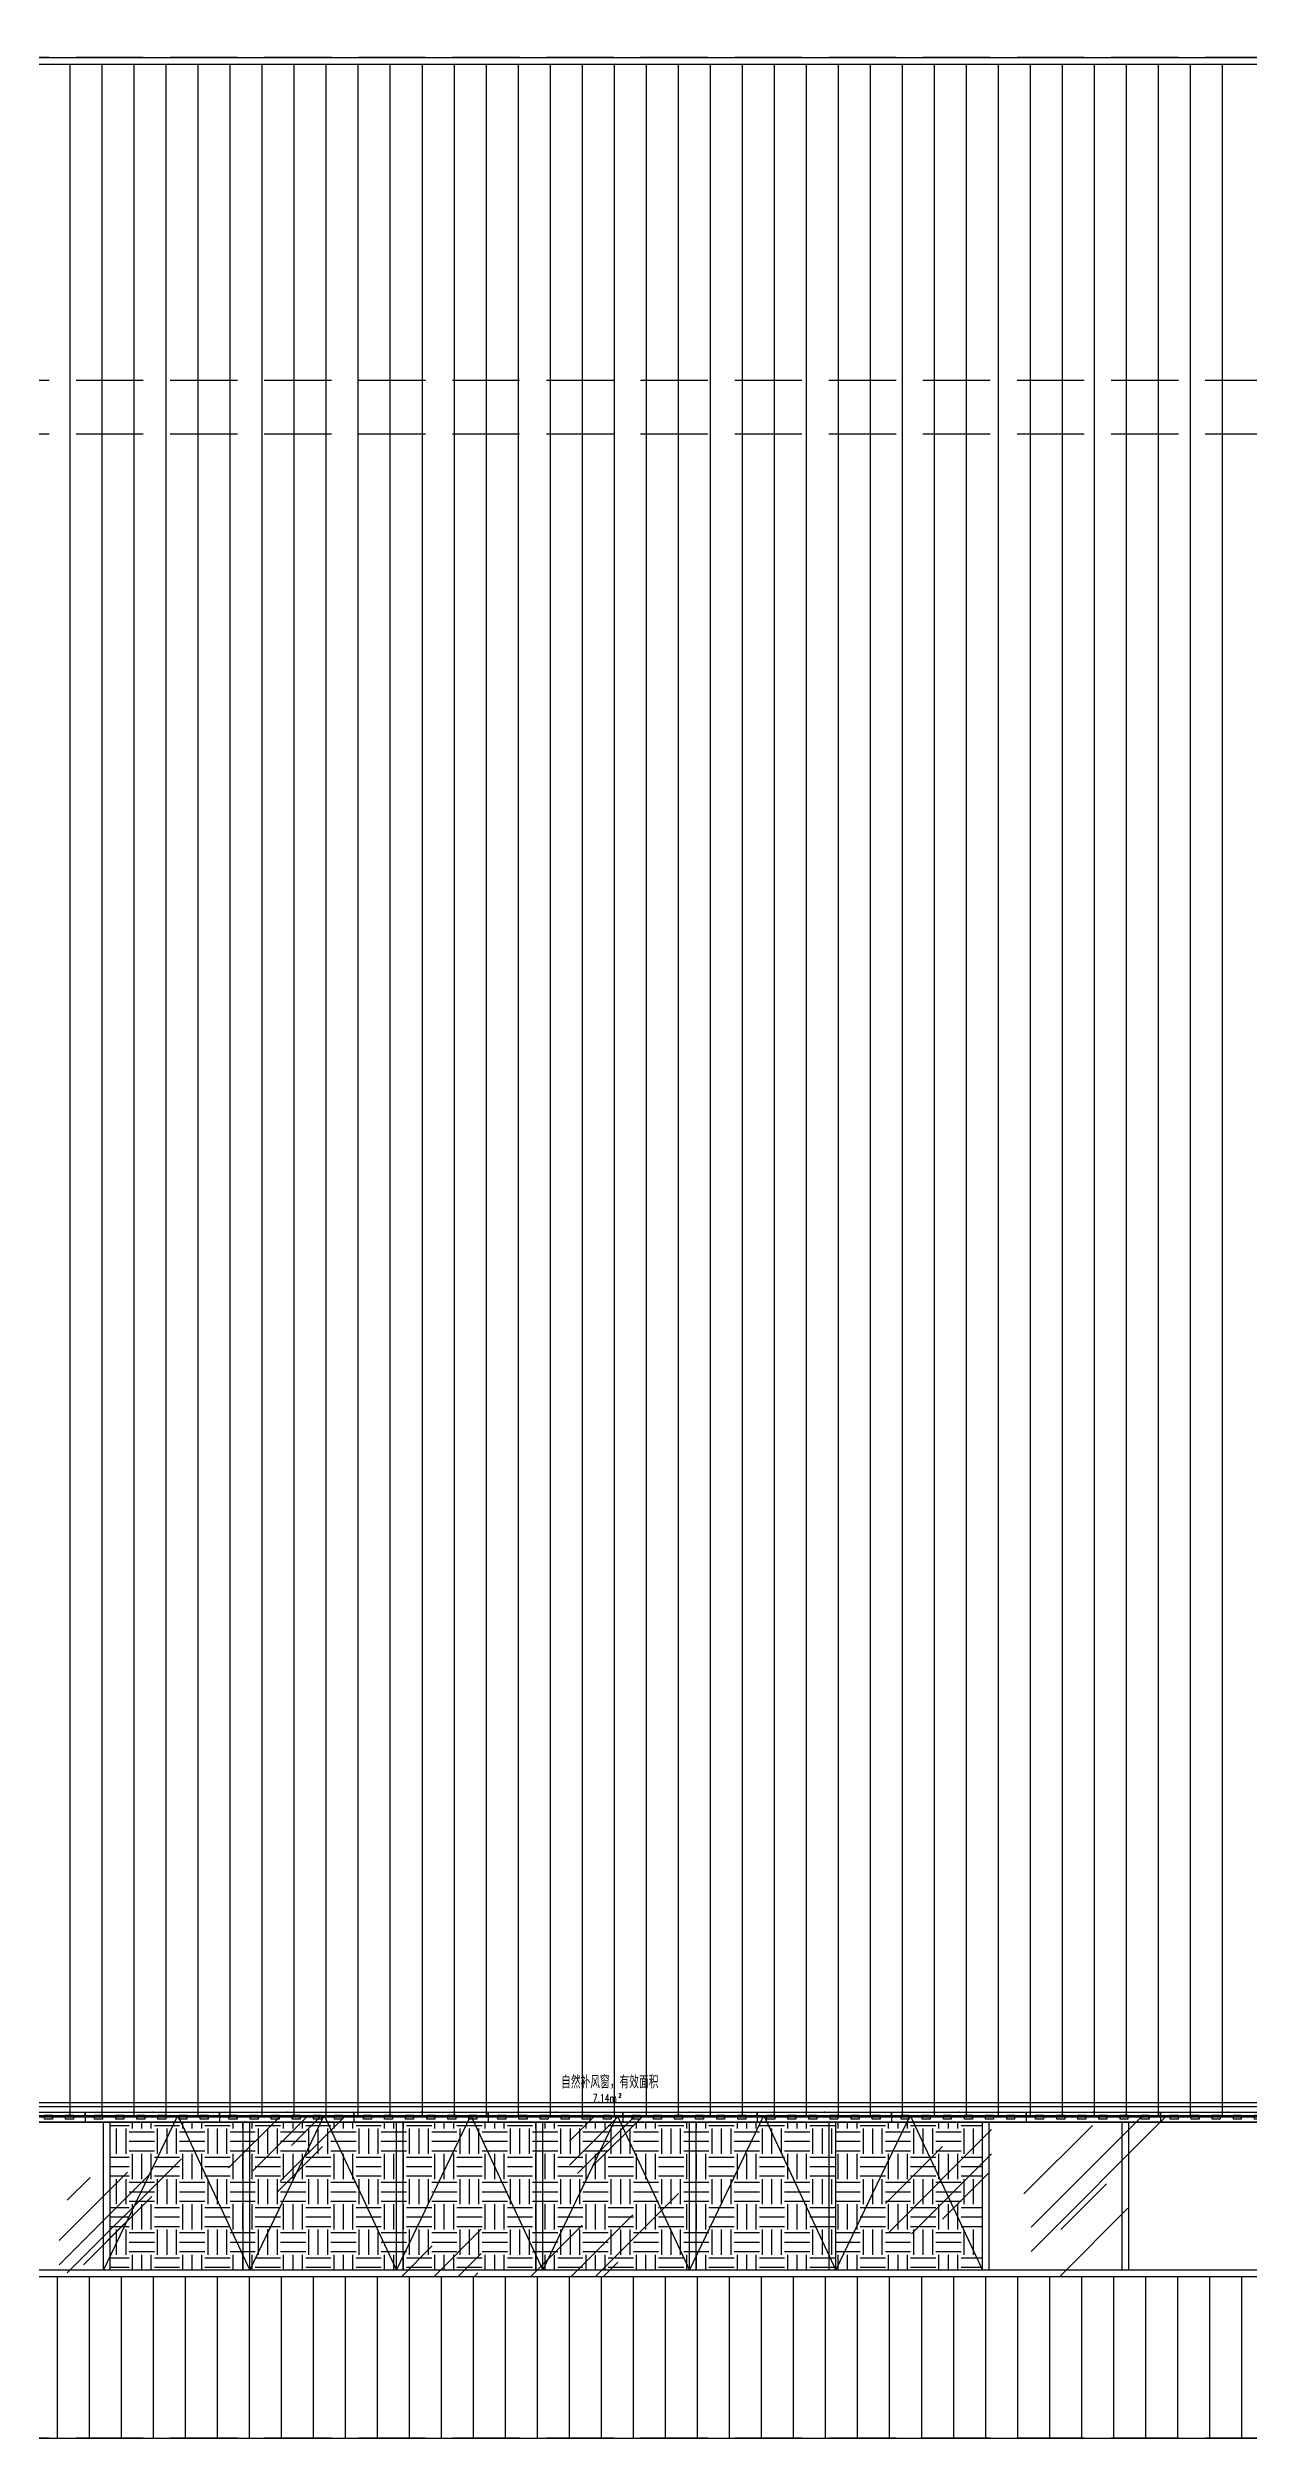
# Model space of a CAD drawing. Extents: x -2377130 to 293730, y -2 to 754590.
# Drawn here: x -1195246 to -1186316, y 517237 to 535010 of the extents above; entities that cross this region are included whole.
import ezdxf
from ezdxf.enums import TextEntityAlignment as Align

# ---------------------------------------------------------------- set-up
doc = ezdxf.new("R2010")
doc.units = 0
doc.header["$LTSCALE"] = 1000
doc.header["$MEASUREMENT"] = 0
doc.linetypes.add('__DASH', pattern=[0.35, 0.25, -0.1])
doc.linetypes.add('DOTE', pattern=[2.42, 2, -0.2, 0.02, -0.2])
for name, color, linetype in [('A-AXIS-DOTE', 14, 'DOTE'), ('A-HATCH-2', 251, 'Continuous'), ('A-LIN-V', 9, 'Continuous'), ('A-WINDOW', 140, 'Continuous'), ('DIM-照明', 3, 'Continuous'), ('EQUIP-照明', 3, 'Continuous'), ('SPACE', 7, 'Continuous'), ('SPACE_HATCH', 8, 'Continuous')]:
    doc.layers.add(name, color=color, linetype=linetype)
doc.layers.add('A-WALL-HATCH', color=8, linetype='Continuous', lineweight=13)
doc.styles.add('_TCH_SPACE', font='SIMPLEX', dxfattribs={"height": 5, "bigfont": 'GBCBIG'})
doc.styles.add('_TEL_DIM', font='SIMPLEX', dxfattribs={"width": 0.8, "height": 3.5, "bigfont": 'HZTXT'})

# ---------------------------------------------------------------- blocks, each defined once
blk = doc.blocks.new('12ZA')
at = {"color": 3}
for p, q in [((11454727, 202786), (11455727, 202786)), ((11454727, 202712), (11454727, 202786)), ((11455727, 202712), (11455727, 202786)), ((11454727, 202712), (11454727, 202737)), ((11455727, 202712), (11454727, 202712)), ((11454812, 202763), (11454871, 202763)), ((11454812, 202734), (11454812, 202763)), ((11454871, 202734), (11454812, 202734)), ((11454871, 202763), (11454871, 202734)), ((11454969, 202763), (11455028, 202763)), ((11454969, 202734), (11454969, 202763)), ((11455028, 202734), (11454969, 202734)), ((11455028, 202763), (11455028, 202734)), ((11455126, 202763), (11455185, 202763)), ((11455126, 202734), (11455126, 202763)), ((11455185, 202734), (11455126, 202734)), ((11455185, 202763), (11455185, 202734)), ((11455283, 202763), (11455342, 202763)), ((11455283, 202734), (11455283, 202763)), ((11455342, 202734), (11455283, 202734)), ((11455342, 202763), (11455342, 202734)), ((11455439, 202763), (11455499, 202763)), ((11455439, 202734), (11455439, 202763)), ((11455499, 202734), (11455439, 202734)), ((11455499, 202763), (11455499, 202734)), ((11455596, 202763), (11455656, 202763)), ((11455596, 202734), (11455596, 202763)), ((11455656, 202734), (11455596, 202734)), ((11455656, 202763), (11455656, 202734)), ((11455727, 202737), (11455727, 202712))]:
    blk.add_line(p, q, dxfattribs=at)
for p in [(11455227, 202786), (11455227, 202786), (11455227, 202786), (11454727, 202749), (11454727, 202749), (11454727, 202749), (11455227, 202712), (11455227, 202712), (11455227, 202712), (11455727, 202749), (11455727, 202749), (11455727, 202749), (11455727, 202749), (11455727, 202749)]:
    blk.add_point(p, dxfattribs=at)
at = {"color": 3, "style": '_TEL_DIM', "flags": 1}
for tag in ['REMARK', 'A']:
    blk.add_attdef(tag, text='', height=0.01, dxfattribs=at).set_placement((11455227, 202712), align=Align.MIDDLE_CENTER)
blk = doc.blocks.new('$equip_U$00000141(SEELE-PC)')
at = {"color": 8}
for p in [(-1, 0), (0, 0.074), (0, -0.074), (1, -0.024)]:
    blk.add_point(p, dxfattribs=at)
at = {"color": 8, "xscale": 0.002, "yscale": 0.002, "zscale": 0.002}
blk.add_blockref('12ZA', (-22910.454, -405.497), dxfattribs=at)
at = {"color": 7, "style": '_TEL_DIM', "flags": 1}
for tag in ['A', 'REMARK']:
    blk.add_attdef(tag, text='', height=0.00002, dxfattribs=at).set_placement((0, 0), align=Align.MIDDLE_CENTER)
blk = doc.blocks.new('$equip_U$00000080(LAPTOP-0UNQ9FSO)')
at = {"color": 4}
blk.add_blockref('$equip_U$00000141(SEELE-PC)', (1, 0.074), dxfattribs=at)
at = {"color": 7, "style": '_TEL_DIM', "flags": 1}
for tag in ['A', 'REMARK']:
    blk.add_attdef(tag, text='', height=0.00002, dxfattribs=at).set_placement((0, 0), align=Align.MIDDLE_CENTER)

msp = doc.modelspace()

# ---------------------------------------------------------------- linework, layer by layer
at = {"layer": 'A-AXIS-DOTE', "color": 8, "linetype": '__DASH', "ltscale": 2}
for p, q in [((-1146235.9, 534937.5), (-1244054.1, 534937.5)), ((-1146235.9, 532537.5), (-1244054.1, 532537.5)), ((-1146235.9, 532137.5), (-1244054.1, 532137.5)), ((-1146235.9, 517237.5), (-1244054.1, 517237.5))]:
    msp.add_line(p, q, dxfattribs=at)
at = {"layer": 'A-HATCH-2', "color": 8, "linetype": 'Continuous'}
for p, q in [((-1195079.1, 519637.5), (-1195079.1, 534887.5)), ((-1194841, 519637.5), (-1194841, 534887.5)), ((-1194602.9, 519637.5), (-1194602.9, 534887.5)), ((-1194364.7, 519637.5), (-1194364.7, 534887.5)), ((-1194126.6, 519637.5), (-1194126.6, 534887.5)), ((-1193888.5, 519637.5), (-1193888.5, 534887.5)), ((-1193650.4, 519637.5), (-1193650.4, 534887.5)), ((-1193412.2, 519637.5), (-1193412.2, 534887.5)), ((-1193174.1, 519637.5), (-1193174.1, 534887.5)), ((-1192936, 519637.5), (-1192936, 534887.5)), ((-1192697.9, 519637.5), (-1192697.9, 534887.5)), ((-1192459.7, 519637.5), (-1192459.7, 534887.5)), ((-1192221.6, 519637.5), (-1192221.6, 534887.5)), ((-1191983.5, 519637.5), (-1191983.5, 534887.5)), ((-1191745.4, 519637.5), (-1191745.4, 534887.5)), ((-1191507.2, 519637.5), (-1191507.2, 534887.5)), ((-1191269.1, 519637.5), (-1191269.1, 534887.5)), ((-1191031, 519637.5), (-1191031, 534887.5)), ((-1190792.9, 519637.5), (-1190792.9, 534887.5)), ((-1190554.7, 519637.5), (-1190554.7, 534887.5)), ((-1190316.6, 519637.5), (-1190316.6, 534887.5)), ((-1190078.5, 519637.5), (-1190078.5, 534887.5)), ((-1189840.4, 519637.5), (-1189840.4, 534887.5)), ((-1189602.2, 519637.5), (-1189602.2, 534887.5)), ((-1189364.1, 519637.5), (-1189364.1, 534887.5)), ((-1189126, 519637.5), (-1189126, 534887.5)), ((-1188887.9, 519637.5), (-1188887.9, 534887.5)), ((-1188649.7, 519637.5), (-1188649.7, 534887.5)), ((-1188411.6, 519637.5), (-1188411.6, 534887.5)), ((-1188173.5, 519637.5), (-1188173.5, 534887.5)), ((-1187935.4, 519637.5), (-1187935.4, 534887.5)), ((-1187697.2, 519637.5), (-1187697.2, 534887.5)), ((-1187459.1, 519637.5), (-1187459.1, 534887.5)), ((-1187221, 519637.5), (-1187221, 534887.5)), ((-1186982.9, 519637.5), (-1186982.9, 534887.5)), ((-1186744.7, 519637.5), (-1186744.7, 534887.5)), ((-1186506.6, 519637.5), (-1186506.6, 534887.5)), ((-1195174.7, 517237.5), (-1195174.7, 518437.5)), ((-1194936.6, 517237.5), (-1194936.6, 518437.5)), ((-1194698.5, 517237.5), (-1194698.5, 518437.5)), ((-1194460.4, 517237.5), (-1194460.4, 518437.5)), ((-1194222.2, 517237.5), (-1194222.2, 518437.5)), ((-1193984.1, 517237.5), (-1193984.1, 518437.5)), ((-1193746, 517237.5), (-1193746, 518437.5)), ((-1193507.9, 517237.5), (-1193507.9, 518437.5)), ((-1193269.7, 517237.5), (-1193269.7, 518437.5)), ((-1193031.6, 517237.5), (-1193031.6, 518437.5)), ((-1192793.5, 517237.5), (-1192793.5, 518437.5)), ((-1192555.4, 517237.5), (-1192555.4, 518437.5)), ((-1192317.2, 517237.5), (-1192317.2, 518437.5)), ((-1192079.1, 517237.5), (-1192079.1, 518437.5)), ((-1191841, 517237.5), (-1191841, 518437.5)), ((-1191602.9, 517237.5), (-1191602.9, 518437.5)), ((-1191364.7, 517237.5), (-1191364.7, 518437.5)), ((-1191126.6, 517237.5), (-1191126.6, 518437.5)), ((-1190888.5, 517237.5), (-1190888.5, 518437.5)), ((-1190650.4, 517237.5), (-1190650.4, 518437.5)), ((-1190412.2, 517237.5), (-1190412.2, 518437.5)), ((-1190174.1, 517237.5), (-1190174.1, 518437.5)), ((-1189936, 517237.5), (-1189936, 518437.5)), ((-1189697.9, 517237.5), (-1189697.9, 518437.5)), ((-1189459.7, 517237.5), (-1189459.7, 518437.5)), ((-1189221.6, 517237.5), (-1189221.6, 518437.5)), ((-1188983.5, 517237.5), (-1188983.5, 518437.5)), ((-1188745.4, 517237.5), (-1188745.4, 518437.5)), ((-1188507.2, 517237.5), (-1188507.2, 518437.5)), ((-1188269.1, 517237.5), (-1188269.1, 518437.5)), ((-1188031, 517237.5), (-1188031, 518437.5)), ((-1187792.9, 517237.5), (-1187792.9, 518437.5)), ((-1187554.7, 517237.5), (-1187554.7, 518437.5)), ((-1187316.6, 517237.5), (-1187316.6, 518437.5)), ((-1187078.5, 517237.5), (-1187078.5, 518437.5)), ((-1186840.4, 517237.5), (-1186840.4, 518437.5)), ((-1186602.2, 517237.5), (-1186602.2, 518437.5)), ((-1186364.1, 517237.5), (-1186364.1, 518437.5))]:
    msp.add_line(p, q, dxfattribs=at)
at = {"layer": 'A-LIN-V', "color": 8}
for p, q in [((-1237045, 534937.5), (-1153245, 534937.5)), ((-1237045, 534887.5), (-1153245, 534887.5)), ((-1237045, 517237.5), (-1153245, 517237.5))]:
    msp.add_line(p, q, dxfattribs=at)
at = {"layer": 'A-WALL-HATCH', "color": 8, "linetype": 'Continuous'}
for p, q in [((-1193901, 519246.5), (-1193510, 519637.5)), ((-1193721, 519225.9), (-1193309.4, 519637.5)), ((-1193518.5, 519148.9), (-1193030, 519637.5)), ((-1193433.7, 519413.8), (-1193210, 519637.5)), ((-1191366.2, 519266.5), (-1190995.3, 519637.5)), ((-1191366.2, 519446.5), (-1191175.3, 519637.5)), ((-1191306.2, 519206.5), (-1190875.3, 519637.5)), ((-1191186.2, 519266.5), (-1190815.3, 519637.5)), ((-1191006.2, 519446.5), (-1190815.3, 519637.5)), ((-1189926.2, 519626.5), (-1189915.3, 519637.5)), ((-1188990.3, 518767.7), (-1188226.7, 519531.4)), ((-1187984.9, 519053.1), (-1187475.8, 519562.2)), ((-1187931.6, 518806.5), (-1187100.6, 519637.5)), ((-1187931.6, 518626.5), (-1186920.6, 519637.5)), ((-1195101, 518466.5), (-1194252.4, 519315)), ((-1193540.9, 519066.5), (-1193201.5, 519405.9)), ((-1189015.2, 518982.8), (-1188590.9, 519407.1)), ((-1188820.6, 518757.4), (-1188226.7, 519351.4)), ((-1195161, 518706.5), (-1194651.8, 519215.6)), ((-1195161, 518526.5), (-1194482.1, 519205.3)), ((-1195101, 519006.5), (-1194931.2, 519176.2)), ((-1188590.9, 518867.1), (-1188251.5, 519206.5)), ((-1194980.9, 518526.5), (-1194471.8, 519035.6)), ((-1194800.9, 518706.5), (-1194546.4, 518961.1)), ((-1191175.3, 518437.5), (-1190555.3, 519057.4)), ((-1187709.7, 518788.3), (-1187370.3, 519127.7)), ((-1192375.3, 518437.5), (-1192021.4, 518791.3)), ((-1191655.3, 518437.5), (-1191270.5, 518822.2)), ((-1191355.3, 518437.5), (-1190894.7, 518898)), ((-1187721.2, 518437.5), (-1187210.9, 518947.7)), ((-1192615.3, 518437.5), (-1192385.7, 518667.1)), ((-1192195.3, 518437.5), (-1192021.4, 518611.3)), ((-1192075.3, 518437.5), (-1192046.3, 518466.5)), ((-1191115.3, 518437.5), (-1191005.7, 518547.1))]:
    msp.add_line(p, q, dxfattribs=at)
at = {"layer": 'A-WINDOW', "color": 8}
for p, q in [((-1229090.3, 519637.5), (-1169895, 519637.5)), ((-1229040.3, 519587.5), (-1169895, 519587.5)), ((-1194831.6, 518487.5), (-1194279.2, 519637.5)), ((-1194831.6, 518487.5), (-1194831.6, 519587.5)), ((-1194781.6, 518487.5), (-1194781.6, 519587.5)), ((-1194279.2, 519637.5), (-1193741.9, 518487.5)), ((-1193791.9, 518487.5), (-1193791.9, 519587.5)), ((-1193741.9, 518487.5), (-1193189.5, 519637.5)), ((-1193741.9, 518487.5), (-1193741.9, 519587.5)), ((-1193189.5, 519637.5), (-1192652.2, 518487.5)), ((-1192652.2, 518487.5), (-1192099.8, 519637.5)), ((-1192652.2, 518487.5), (-1192652.2, 519587.5)), ((-1192602.2, 518487.5), (-1192602.2, 519587.5)), ((-1192099.8, 519637.5), (-1191562.5, 518487.5)), ((-1191612.5, 518487.5), (-1191612.5, 519587.5)), ((-1191562.5, 518487.5), (-1191010.1, 519637.5)), ((-1191562.5, 518487.5), (-1191562.5, 519587.5)), ((-1191010.1, 519637.5), (-1190472.8, 518487.5)), ((-1190472.8, 518487.5), (-1189920.4, 519637.5)), ((-1190472.8, 518487.5), (-1190472.8, 519587.5)), ((-1190422.8, 518487.5), (-1190422.8, 519587.5)), ((-1189920.4, 519637.5), (-1189383.1, 518487.5)), ((-1189433.1, 518487.5), (-1189433.1, 519587.5)), ((-1189383.1, 518487.5), (-1188830.7, 519637.5)), ((-1189383.1, 518487.5), (-1189383.1, 519587.5)), ((-1188830.7, 519637.5), (-1188293.4, 518487.5)), ((-1188293.4, 518487.5), (-1188293.4, 519587.5)), ((-1188243.4, 518487.5), (-1188243.4, 519587.5)), ((-1187253.7, 518487.5), (-1187253.7, 519587.5)), ((-1187203.7, 518487.5), (-1187203.7, 519587.5)), ((-1169895, 518487.5), (-1225393.6, 518487.5)), ((-1168395, 518437.5), (-1225393.6, 518437.5))]:
    msp.add_line(p, q, dxfattribs=at)
at = {"layer": 'DIM-照明', "color": 6}
for points in [[(-1170090, 535010), (-1170090, 519730), (-1225970, 519730), (-1225969, 519624.5), (-1229080, 519624.5), (-1229080, 517287.5)], [(-1170050, 535000), (-1170050, 519700), (-1201970, 519700), (-1201969, 519624.5), (-1224969, 519624.5)], [(-1177969, 519670), (-1177969, 519624.5), (-1200969, 519624.5)]]:
    msp.add_lwpolyline(points, dxfattribs=at)
at = {"layer": 'SPACE_HATCH', "color": 8, "linetype": 'Continuous'}
for p, q in [((-1194781.6, 519562.5), (-1194640, 519562.5)), ((-1194733.8, 519351.6), (-1194733.8, 519539.1)), ((-1194663.4, 519351.6), (-1194663.4, 519539.1)), ((-1194640, 519515.6), (-1194452.5, 519515.6)), ((-1194616.6, 519539.1), (-1194616.6, 519587.5)), ((-1194546.3, 519539.1), (-1194546.3, 519587.5)), ((-1194475.9, 519539.1), (-1194475.9, 519587.5)), ((-1194452.5, 519562.5), (-1194265, 519562.5)), ((-1194429.1, 519351.6), (-1194429.1, 519539.1)), ((-1194358.8, 519351.6), (-1194358.8, 519539.1)), ((-1194288.4, 519351.6), (-1194288.4, 519539.1)), ((-1194265, 519515.6), (-1194077.5, 519515.6)), ((-1194241.6, 519539.1), (-1194241.6, 519587.5)), ((-1194171.3, 519539.1), (-1194171.3, 519587.5)), ((-1194100.9, 519539.1), (-1194100.9, 519587.5)), ((-1194077.5, 519562.5), (-1193890, 519562.5)), ((-1194054.1, 519351.6), (-1194054.1, 519539.1)), ((-1193983.8, 519351.6), (-1193983.8, 519539.1)), ((-1193913.4, 519351.6), (-1193913.4, 519539.1)), ((-1193890, 519515.6), (-1193702.5, 519515.6)), ((-1193866.6, 519539.1), (-1193866.6, 519587.5)), ((-1193796.3, 519539.1), (-1193796.3, 519587.5)), ((-1193725.9, 519539.1), (-1193725.9, 519587.5)), ((-1193702.5, 519562.5), (-1193515, 519562.5)), ((-1193679.1, 519351.6), (-1193679.1, 519539.1)), ((-1193608.8, 519351.6), (-1193608.8, 519539.1)), ((-1193538.4, 519351.6), (-1193538.4, 519539.1)), ((-1193515, 519515.6), (-1193327.5, 519515.6)), ((-1193491.6, 519539.1), (-1193491.6, 519587.5)), ((-1193421.3, 519539.1), (-1193421.3, 519587.5)), ((-1193350.9, 519539.1), (-1193350.9, 519587.5)), ((-1193327.5, 519562.5), (-1193140, 519562.5)), ((-1193304.1, 519351.6), (-1193304.1, 519539.1)), ((-1193233.8, 519351.6), (-1193233.8, 519539.1)), ((-1193163.4, 519351.6), (-1193163.4, 519539.1)), ((-1193140, 519515.6), (-1192952.5, 519515.6)), ((-1193116.6, 519539.1), (-1193116.6, 519587.5)), ((-1193046.3, 519539.1), (-1193046.3, 519587.5)), ((-1192975.9, 519539.1), (-1192975.9, 519587.5)), ((-1192952.5, 519562.5), (-1192765, 519562.5)), ((-1192929.1, 519351.6), (-1192929.1, 519539.1)), ((-1192858.8, 519351.6), (-1192858.8, 519539.1)), ((-1192788.4, 519351.6), (-1192788.4, 519539.1)), ((-1192765, 519515.6), (-1192577.5, 519515.6)), ((-1192741.6, 519539.1), (-1192741.6, 519587.5)), ((-1192671.3, 519539.1), (-1192671.3, 519587.5)), ((-1192600.9, 519539.1), (-1192600.9, 519587.5)), ((-1192577.5, 519562.5), (-1192390, 519562.5)), ((-1192554.1, 519351.6), (-1192554.1, 519539.1)), ((-1192483.8, 519351.6), (-1192483.8, 519539.1)), ((-1192413.4, 519351.6), (-1192413.4, 519539.1)), ((-1192390, 519515.6), (-1192202.5, 519515.6)), ((-1192366.6, 519539.1), (-1192366.6, 519587.5)), ((-1192296.3, 519539.1), (-1192296.3, 519587.5)), ((-1192225.9, 519539.1), (-1192225.9, 519587.5)), ((-1192202.5, 519562.5), (-1192015, 519562.5)), ((-1192179.1, 519351.6), (-1192179.1, 519539.1)), ((-1192108.8, 519351.6), (-1192108.8, 519539.1)), ((-1192038.4, 519351.6), (-1192038.4, 519539.1)), ((-1192015, 519515.6), (-1191827.5, 519515.6)), ((-1191991.6, 519539.1), (-1191991.6, 519587.5)), ((-1191921.3, 519539.1), (-1191921.3, 519587.5)), ((-1191850.9, 519539.1), (-1191850.9, 519587.5)), ((-1191827.5, 519562.5), (-1191640, 519562.5)), ((-1191804.1, 519351.6), (-1191804.1, 519539.1)), ((-1191733.8, 519351.6), (-1191733.8, 519539.1)), ((-1191663.4, 519351.6), (-1191663.4, 519539.1)), ((-1191640, 519515.6), (-1191452.5, 519515.6)), ((-1191616.6, 519539.1), (-1191616.6, 519587.5)), ((-1191546.3, 519539.1), (-1191546.3, 519587.5)), ((-1191475.9, 519539.1), (-1191475.9, 519587.5)), ((-1191452.5, 519562.5), (-1191265, 519562.5)), ((-1191429.1, 519351.6), (-1191429.1, 519539.1)), ((-1191358.8, 519351.6), (-1191358.8, 519539.1)), ((-1191288.4, 519351.6), (-1191288.4, 519539.1)), ((-1191265, 519515.6), (-1191077.5, 519515.6)), ((-1191241.6, 519539.1), (-1191241.6, 519587.5)), ((-1191171.3, 519539.1), (-1191171.3, 519587.5)), ((-1191100.9, 519539.1), (-1191100.9, 519587.5)), ((-1191077.5, 519562.5), (-1190890, 519562.5)), ((-1191054.1, 519351.6), (-1191054.1, 519539.1)), ((-1190983.8, 519351.6), (-1190983.8, 519539.1)), ((-1190913.4, 519351.6), (-1190913.4, 519539.1)), ((-1190890, 519515.6), (-1190702.5, 519515.6)), ((-1190866.6, 519539.1), (-1190866.6, 519587.5)), ((-1190796.3, 519539.1), (-1190796.3, 519587.5)), ((-1190725.9, 519539.1), (-1190725.9, 519587.5)), ((-1190702.5, 519562.5), (-1190515, 519562.5)), ((-1190679.1, 519351.6), (-1190679.1, 519539.1)), ((-1190608.8, 519351.6), (-1190608.8, 519539.1)), ((-1190538.4, 519351.6), (-1190538.4, 519539.1)), ((-1190515, 519515.6), (-1190327.5, 519515.6)), ((-1190491.6, 519539.1), (-1190491.6, 519587.5)), ((-1190421.3, 519539.1), (-1190421.3, 519587.5)), ((-1190350.9, 519539.1), (-1190350.9, 519587.5)), ((-1190327.5, 519562.5), (-1190140, 519562.5)), ((-1190304.1, 519351.6), (-1190304.1, 519539.1)), ((-1190233.8, 519351.6), (-1190233.8, 519539.1)), ((-1190163.4, 519351.6), (-1190163.4, 519539.1)), ((-1190140, 519515.6), (-1189952.5, 519515.6)), ((-1190116.6, 519539.1), (-1190116.6, 519587.5)), ((-1190046.3, 519539.1), (-1190046.3, 519587.5)), ((-1189975.9, 519539.1), (-1189975.9, 519587.5)), ((-1189952.5, 519562.5), (-1189765, 519562.5)), ((-1189929.1, 519351.6), (-1189929.1, 519539.1)), ((-1189858.8, 519351.6), (-1189858.8, 519539.1)), ((-1189788.4, 519351.6), (-1189788.4, 519539.1)), ((-1189765, 519515.6), (-1189577.5, 519515.6)), ((-1189741.6, 519539.1), (-1189741.6, 519587.5)), ((-1189671.3, 519539.1), (-1189671.3, 519587.5)), ((-1189600.9, 519539.1), (-1189600.9, 519587.5)), ((-1189577.5, 519562.5), (-1189390, 519562.5)), ((-1189554.1, 519351.6), (-1189554.1, 519539.1)), ((-1189483.8, 519351.6), (-1189483.8, 519539.1)), ((-1189413.4, 519351.6), (-1189413.4, 519539.1)), ((-1189390, 519515.6), (-1189202.5, 519515.6)), ((-1189366.6, 519539.1), (-1189366.6, 519587.5)), ((-1189296.3, 519539.1), (-1189296.3, 519587.5)), ((-1189225.9, 519539.1), (-1189225.9, 519587.5)), ((-1189202.5, 519562.5), (-1189015, 519562.5)), ((-1189179.1, 519351.6), (-1189179.1, 519539.1)), ((-1189108.8, 519351.6), (-1189108.8, 519539.1)), ((-1189038.4, 519351.6), (-1189038.4, 519539.1)), ((-1189015, 519515.6), (-1188827.5, 519515.6)), ((-1188991.6, 519539.1), (-1188991.6, 519587.5)), ((-1188921.3, 519539.1), (-1188921.3, 519587.5)), ((-1188850.9, 519539.1), (-1188850.9, 519587.5)), ((-1188827.5, 519562.5), (-1188640, 519562.5)), ((-1188804.1, 519351.6), (-1188804.1, 519539.1)), ((-1188733.8, 519351.6), (-1188733.8, 519539.1)), ((-1188663.4, 519351.6), (-1188663.4, 519539.1)), ((-1188640, 519515.6), (-1188452.5, 519515.6)), ((-1188616.6, 519539.1), (-1188616.6, 519587.5)), ((-1188546.3, 519539.1), (-1188546.3, 519587.5)), ((-1188475.9, 519539.1), (-1188475.9, 519587.5)), ((-1188452.5, 519562.5), (-1188293.4, 519562.5)), ((-1188429.1, 519351.6), (-1188429.1, 519539.1)), ((-1188358.8, 519351.6), (-1188358.8, 519539.1)), ((-1194781.6, 519328.1), (-1194640, 519328.1)), ((-1194640, 519445.3), (-1194452.5, 519445.3)), ((-1194640, 519375), (-1194452.5, 519375)), ((-1194616.6, 519164.1), (-1194616.6, 519351.6)), ((-1194546.3, 519164.1), (-1194546.3, 519351.6)), ((-1194475.9, 519164.1), (-1194475.9, 519351.6)), ((-1194452.5, 519328.1), (-1194265, 519328.1)), ((-1194265, 519445.3), (-1194077.5, 519445.3)), ((-1194265, 519375), (-1194077.5, 519375)), ((-1194241.6, 519164.1), (-1194241.6, 519351.6)), ((-1194171.3, 519164.1), (-1194171.3, 519351.6)), ((-1194100.9, 519164.1), (-1194100.9, 519351.6)), ((-1194077.5, 519328.1), (-1193890, 519328.1)), ((-1193890, 519445.3), (-1193702.5, 519445.3)), ((-1193890, 519375), (-1193702.5, 519375)), ((-1193866.6, 519164.1), (-1193866.6, 519351.6)), ((-1193796.3, 519164.1), (-1193796.3, 519351.6)), ((-1193725.9, 519164.1), (-1193725.9, 519351.6)), ((-1193702.5, 519328.1), (-1193515, 519328.1)), ((-1193515, 519445.3), (-1193327.5, 519445.3)), ((-1193515, 519375), (-1193327.5, 519375)), ((-1193491.6, 519164.1), (-1193491.6, 519351.6)), ((-1193421.3, 519164.1), (-1193421.3, 519351.6)), ((-1193350.9, 519164.1), (-1193350.9, 519351.6)), ((-1193327.5, 519328.1), (-1193140, 519328.1)), ((-1193140, 519445.3), (-1192952.5, 519445.3)), ((-1193140, 519375), (-1192952.5, 519375)), ((-1193116.6, 519164.1), (-1193116.6, 519351.6)), ((-1193046.3, 519164.1), (-1193046.3, 519351.6)), ((-1192975.9, 519164.1), (-1192975.9, 519351.6)), ((-1192952.5, 519328.1), (-1192765, 519328.1)), ((-1192765, 519445.3), (-1192577.5, 519445.3)), ((-1192765, 519375), (-1192577.5, 519375)), ((-1192741.6, 519164.1), (-1192741.6, 519351.6)), ((-1192671.3, 519164.1), (-1192671.3, 519351.6)), ((-1192600.9, 519164.1), (-1192600.9, 519351.6)), ((-1192577.5, 519328.1), (-1192390, 519328.1)), ((-1192390, 519445.3), (-1192202.5, 519445.3)), ((-1192390, 519375), (-1192202.5, 519375)), ((-1192366.6, 519164.1), (-1192366.6, 519351.6)), ((-1192296.3, 519164.1), (-1192296.3, 519351.6)), ((-1192225.9, 519164.1), (-1192225.9, 519351.6)), ((-1192202.5, 519328.1), (-1192015, 519328.1)), ((-1192015, 519445.3), (-1191827.5, 519445.3)), ((-1192015, 519375), (-1191827.5, 519375)), ((-1191991.6, 519164.1), (-1191991.6, 519351.6)), ((-1191921.3, 519164.1), (-1191921.3, 519351.6)), ((-1191850.9, 519164.1), (-1191850.9, 519351.6)), ((-1191827.5, 519328.1), (-1191640, 519328.1)), ((-1191640, 519445.3), (-1191452.5, 519445.3)), ((-1191640, 519375), (-1191452.5, 519375)), ((-1191616.6, 519164.1), (-1191616.6, 519351.6)), ((-1191546.3, 519164.1), (-1191546.3, 519351.6)), ((-1191475.9, 519164.1), (-1191475.9, 519351.6)), ((-1191452.5, 519328.1), (-1191265, 519328.1)), ((-1191265, 519445.3), (-1191077.5, 519445.3)), ((-1191265, 519375), (-1191077.5, 519375)), ((-1191241.6, 519164.1), (-1191241.6, 519351.6)), ((-1191171.3, 519164.1), (-1191171.3, 519351.6)), ((-1191100.9, 519164.1), (-1191100.9, 519351.6)), ((-1191077.5, 519328.1), (-1190890, 519328.1)), ((-1190890, 519445.3), (-1190702.5, 519445.3)), ((-1190890, 519375), (-1190702.5, 519375)), ((-1190866.6, 519164.1), (-1190866.6, 519351.6)), ((-1190796.3, 519164.1), (-1190796.3, 519351.6)), ((-1190725.9, 519164.1), (-1190725.9, 519351.6)), ((-1190702.5, 519328.1), (-1190515, 519328.1)), ((-1190515, 519445.3), (-1190327.5, 519445.3)), ((-1190515, 519375), (-1190327.5, 519375)), ((-1190491.6, 519164.1), (-1190491.6, 519351.6)), ((-1190421.3, 519164.1), (-1190421.3, 519351.6)), ((-1190350.9, 519164.1), (-1190350.9, 519351.6)), ((-1190327.5, 519328.1), (-1190140, 519328.1)), ((-1190140, 519445.3), (-1189952.5, 519445.3)), ((-1190140, 519375), (-1189952.5, 519375)), ((-1190116.6, 519164.1), (-1190116.6, 519351.6)), ((-1190046.3, 519164.1), (-1190046.3, 519351.6)), ((-1189975.9, 519164.1), (-1189975.9, 519351.6)), ((-1189952.5, 519328.1), (-1189765, 519328.1)), ((-1189765, 519445.3), (-1189577.5, 519445.3)), ((-1189765, 519375), (-1189577.5, 519375)), ((-1189741.6, 519164.1), (-1189741.6, 519351.6)), ((-1189671.3, 519164.1), (-1189671.3, 519351.6)), ((-1189600.9, 519164.1), (-1189600.9, 519351.6)), ((-1189577.5, 519328.1), (-1189390, 519328.1)), ((-1189390, 519445.3), (-1189202.5, 519445.3)), ((-1189390, 519375), (-1189202.5, 519375)), ((-1189366.6, 519164.1), (-1189366.6, 519351.6)), ((-1189296.3, 519164.1), (-1189296.3, 519351.6)), ((-1189225.9, 519164.1), (-1189225.9, 519351.6)), ((-1189202.5, 519328.1), (-1189015, 519328.1)), ((-1189015, 519445.3), (-1188827.5, 519445.3)), ((-1189015, 519375), (-1188827.5, 519375)), ((-1188991.6, 519164.1), (-1188991.6, 519351.6)), ((-1188921.3, 519164.1), (-1188921.3, 519351.6)), ((-1188850.9, 519164.1), (-1188850.9, 519351.6)), ((-1188827.5, 519328.1), (-1188640, 519328.1)), ((-1188640, 519445.3), (-1188452.5, 519445.3)), ((-1188640, 519375), (-1188452.5, 519375)), ((-1188616.6, 519164.1), (-1188616.6, 519351.6)), ((-1188546.3, 519164.1), (-1188546.3, 519351.6)), ((-1188475.9, 519164.1), (-1188475.9, 519351.6)), ((-1188452.5, 519328.1), (-1188293.4, 519328.1)), ((-1194781.6, 519257.8), (-1194640, 519257.8)), ((-1194781.6, 519187.5), (-1194640, 519187.5)), ((-1194733.8, 518976.6), (-1194733.8, 519164.1)), ((-1194663.4, 518976.6), (-1194663.4, 519164.1)), ((-1194640, 519140.6), (-1194452.5, 519140.6)), ((-1194452.5, 519257.8), (-1194265, 519257.8)), ((-1194452.5, 519187.5), (-1194265, 519187.5)), ((-1194429.1, 518976.6), (-1194429.1, 519164.1)), ((-1194358.8, 518976.6), (-1194358.8, 519164.1)), ((-1194288.4, 518976.6), (-1194288.4, 519164.1)), ((-1194265, 519140.6), (-1194077.5, 519140.6)), ((-1194077.5, 519257.8), (-1193890, 519257.8)), ((-1194077.5, 519187.5), (-1193890, 519187.5)), ((-1194054.1, 518976.6), (-1194054.1, 519164.1)), ((-1193983.8, 518976.6), (-1193983.8, 519164.1)), ((-1193913.4, 518976.6), (-1193913.4, 519164.1)), ((-1193890, 519140.6), (-1193702.5, 519140.6)), ((-1193702.5, 519257.8), (-1193515, 519257.8)), ((-1193702.5, 519187.5), (-1193515, 519187.5)), ((-1193679.1, 518976.6), (-1193679.1, 519164.1)), ((-1193608.8, 518976.6), (-1193608.8, 519164.1)), ((-1193538.4, 518976.6), (-1193538.4, 519164.1)), ((-1193515, 519140.6), (-1193327.5, 519140.6)), ((-1193327.5, 519257.8), (-1193140, 519257.8)), ((-1193327.5, 519187.5), (-1193140, 519187.5)), ((-1193304.1, 518976.6), (-1193304.1, 519164.1)), ((-1193233.8, 518976.6), (-1193233.8, 519164.1)), ((-1193163.4, 518976.6), (-1193163.4, 519164.1)), ((-1193140, 519140.6), (-1192952.5, 519140.6)), ((-1192952.5, 519257.8), (-1192765, 519257.8)), ((-1192952.5, 519187.5), (-1192765, 519187.5)), ((-1192929.1, 518976.6), (-1192929.1, 519164.1)), ((-1192858.8, 518976.6), (-1192858.8, 519164.1)), ((-1192788.4, 518976.6), (-1192788.4, 519164.1)), ((-1192765, 519140.6), (-1192577.5, 519140.6)), ((-1192577.5, 519257.8), (-1192390, 519257.8)), ((-1192577.5, 519187.5), (-1192390, 519187.5)), ((-1192554.1, 518976.6), (-1192554.1, 519164.1)), ((-1192483.8, 518976.6), (-1192483.8, 519164.1)), ((-1192413.4, 518976.6), (-1192413.4, 519164.1)), ((-1192390, 519140.6), (-1192202.5, 519140.6)), ((-1192202.5, 519257.8), (-1192015, 519257.8)), ((-1192202.5, 519187.5), (-1192015, 519187.5)), ((-1192179.1, 518976.6), (-1192179.1, 519164.1)), ((-1192108.8, 518976.6), (-1192108.8, 519164.1)), ((-1192038.4, 518976.6), (-1192038.4, 519164.1)), ((-1192015, 519140.6), (-1191827.5, 519140.6)), ((-1191827.5, 519257.8), (-1191640, 519257.8)), ((-1191827.5, 519187.5), (-1191640, 519187.5)), ((-1191804.1, 518976.6), (-1191804.1, 519164.1)), ((-1191733.8, 518976.6), (-1191733.8, 519164.1)), ((-1191663.4, 518976.6), (-1191663.4, 519164.1)), ((-1191640, 519140.6), (-1191452.5, 519140.6)), ((-1191452.5, 519257.8), (-1191265, 519257.8)), ((-1191452.5, 519187.5), (-1191265, 519187.5)), ((-1191429.1, 518976.6), (-1191429.1, 519164.1)), ((-1191358.8, 518976.6), (-1191358.8, 519164.1)), ((-1191288.4, 518976.6), (-1191288.4, 519164.1)), ((-1191265, 519140.6), (-1191077.5, 519140.6)), ((-1191077.5, 519257.8), (-1190890, 519257.8)), ((-1191077.5, 519187.5), (-1190890, 519187.5)), ((-1191054.1, 518976.6), (-1191054.1, 519164.1)), ((-1190983.8, 518976.6), (-1190983.8, 519164.1)), ((-1190913.4, 518976.6), (-1190913.4, 519164.1)), ((-1190890, 519140.6), (-1190702.5, 519140.6)), ((-1190702.5, 519257.8), (-1190515, 519257.8)), ((-1190702.5, 519187.5), (-1190515, 519187.5)), ((-1190679.1, 518976.6), (-1190679.1, 519164.1)), ((-1190608.8, 518976.6), (-1190608.8, 519164.1)), ((-1190538.4, 518976.6), (-1190538.4, 519164.1)), ((-1190515, 519140.6), (-1190327.5, 519140.6)), ((-1190327.5, 519257.8), (-1190140, 519257.8)), ((-1190327.5, 519187.5), (-1190140, 519187.5)), ((-1190304.1, 518976.6), (-1190304.1, 519164.1)), ((-1190233.8, 518976.6), (-1190233.8, 519164.1)), ((-1190163.4, 518976.6), (-1190163.4, 519164.1)), ((-1190140, 519140.6), (-1189952.5, 519140.6)), ((-1189952.5, 519257.8), (-1189765, 519257.8)), ((-1189952.5, 519187.5), (-1189765, 519187.5)), ((-1189929.1, 518976.6), (-1189929.1, 519164.1)), ((-1189858.8, 518976.6), (-1189858.8, 519164.1)), ((-1189788.4, 518976.6), (-1189788.4, 519164.1)), ((-1189765, 519140.6), (-1189577.5, 519140.6)), ((-1189577.5, 519257.8), (-1189390, 519257.8)), ((-1189577.5, 519187.5), (-1189390, 519187.5)), ((-1189554.1, 518976.6), (-1189554.1, 519164.1)), ((-1189483.8, 518976.6), (-1189483.8, 519164.1)), ((-1189413.4, 518976.6), (-1189413.4, 519164.1)), ((-1189390, 519140.6), (-1189202.5, 519140.6)), ((-1189202.5, 519257.8), (-1189015, 519257.8)), ((-1189202.5, 519187.5), (-1189015, 519187.5)), ((-1189179.1, 518976.6), (-1189179.1, 519164.1)), ((-1189108.8, 518976.6), (-1189108.8, 519164.1)), ((-1189038.4, 518976.6), (-1189038.4, 519164.1)), ((-1189015, 519140.6), (-1188827.5, 519140.6)), ((-1188827.5, 519257.8), (-1188640, 519257.8)), ((-1188827.5, 519187.5), (-1188640, 519187.5)), ((-1188804.1, 518976.6), (-1188804.1, 519164.1)), ((-1188733.8, 518976.6), (-1188733.8, 519164.1)), ((-1188663.4, 518976.6), (-1188663.4, 519164.1)), ((-1188640, 519140.6), (-1188452.5, 519140.6)), ((-1188452.5, 519257.8), (-1188293.4, 519257.8)), ((-1188452.5, 519187.5), (-1188293.4, 519187.5)), ((-1188429.1, 518976.6), (-1188429.1, 519164.1)), ((-1188358.8, 518976.6), (-1188358.8, 519164.1)), ((-1194640, 519070.3), (-1194452.5, 519070.3)), ((-1194640, 519000), (-1194452.5, 519000)), ((-1194616.6, 518789.1), (-1194616.6, 518976.6)), ((-1194546.3, 518789.1), (-1194546.3, 518976.6)), ((-1194475.9, 518789.1), (-1194475.9, 518976.6)), ((-1194265, 519070.3), (-1194077.5, 519070.3)), ((-1194265, 519000), (-1194077.5, 519000)), ((-1194241.6, 518789.1), (-1194241.6, 518976.6)), ((-1194171.3, 518789.1), (-1194171.3, 518976.6)), ((-1194100.9, 518789.1), (-1194100.9, 518976.6)), ((-1193890, 519070.3), (-1193702.5, 519070.3)), ((-1193890, 519000), (-1193702.5, 519000)), ((-1193866.6, 518789.1), (-1193866.6, 518976.6)), ((-1193796.3, 518789.1), (-1193796.3, 518976.6)), ((-1193725.9, 518789.1), (-1193725.9, 518976.6)), ((-1193515, 519070.3), (-1193327.5, 519070.3)), ((-1193515, 519000), (-1193327.5, 519000)), ((-1193491.6, 518789.1), (-1193491.6, 518976.6)), ((-1193421.3, 518789.1), (-1193421.3, 518976.6)), ((-1193350.9, 518789.1), (-1193350.9, 518976.6)), ((-1193140, 519070.3), (-1192952.5, 519070.3)), ((-1193140, 519000), (-1192952.5, 519000)), ((-1193116.6, 518789.1), (-1193116.6, 518976.6)), ((-1193046.3, 518789.1), (-1193046.3, 518976.6)), ((-1192975.9, 518789.1), (-1192975.9, 518976.6)), ((-1192765, 519070.3), (-1192577.5, 519070.3)), ((-1192765, 519000), (-1192577.5, 519000)), ((-1192741.6, 518789.1), (-1192741.6, 518976.6)), ((-1192671.3, 518789.1), (-1192671.3, 518976.6)), ((-1192600.9, 518789.1), (-1192600.9, 518976.6)), ((-1192390, 519070.3), (-1192202.5, 519070.3)), ((-1192390, 519000), (-1192202.5, 519000)), ((-1192366.6, 518789.1), (-1192366.6, 518976.6)), ((-1192296.3, 518789.1), (-1192296.3, 518976.6)), ((-1192225.9, 518789.1), (-1192225.9, 518976.6)), ((-1192015, 519070.3), (-1191827.5, 519070.3)), ((-1192015, 519000), (-1191827.5, 519000)), ((-1191991.6, 518789.1), (-1191991.6, 518976.6)), ((-1191921.3, 518789.1), (-1191921.3, 518976.6)), ((-1191850.9, 518789.1), (-1191850.9, 518976.6)), ((-1191640, 519070.3), (-1191452.5, 519070.3)), ((-1191640, 519000), (-1191452.5, 519000)), ((-1191616.6, 518789.1), (-1191616.6, 518976.6)), ((-1191546.3, 518789.1), (-1191546.3, 518976.6)), ((-1191475.9, 518789.1), (-1191475.9, 518976.6)), ((-1191265, 519070.3), (-1191077.5, 519070.3)), ((-1191265, 519000), (-1191077.5, 519000)), ((-1191241.6, 518789.1), (-1191241.6, 518976.6)), ((-1191171.3, 518789.1), (-1191171.3, 518976.6)), ((-1191100.9, 518789.1), (-1191100.9, 518976.6)), ((-1190890, 519070.3), (-1190702.5, 519070.3)), ((-1190890, 519000), (-1190702.5, 519000)), ((-1190866.6, 518789.1), (-1190866.6, 518976.6)), ((-1190796.3, 518789.1), (-1190796.3, 518976.6)), ((-1190725.9, 518789.1), (-1190725.9, 518976.6)), ((-1190515, 519070.3), (-1190327.5, 519070.3)), ((-1190515, 519000), (-1190327.5, 519000)), ((-1190491.6, 518789.1), (-1190491.6, 518976.6)), ((-1190421.3, 518789.1), (-1190421.3, 518976.6)), ((-1190350.9, 518789.1), (-1190350.9, 518976.6)), ((-1190140, 519070.3), (-1189952.5, 519070.3)), ((-1190140, 519000), (-1189952.5, 519000)), ((-1190116.6, 518789.1), (-1190116.6, 518976.6)), ((-1190046.3, 518789.1), (-1190046.3, 518976.6)), ((-1189975.9, 518789.1), (-1189975.9, 518976.6)), ((-1189765, 519070.3), (-1189577.5, 519070.3)), ((-1189765, 519000), (-1189577.5, 519000)), ((-1189741.6, 518789.1), (-1189741.6, 518976.6)), ((-1189671.3, 518789.1), (-1189671.3, 518976.6)), ((-1189600.9, 518789.1), (-1189600.9, 518976.6)), ((-1189390, 519070.3), (-1189202.5, 519070.3)), ((-1189390, 519000), (-1189202.5, 519000)), ((-1189366.6, 518789.1), (-1189366.6, 518976.6)), ((-1189296.3, 518789.1), (-1189296.3, 518976.6)), ((-1189225.9, 518789.1), (-1189225.9, 518976.6)), ((-1189015, 519070.3), (-1188827.5, 519070.3)), ((-1189015, 519000), (-1188827.5, 519000)), ((-1188991.6, 518789.1), (-1188991.6, 518976.6)), ((-1188921.3, 518789.1), (-1188921.3, 518976.6)), ((-1188850.9, 518789.1), (-1188850.9, 518976.6)), ((-1188640, 519070.3), (-1188452.5, 519070.3)), ((-1188640, 519000), (-1188452.5, 519000)), ((-1188616.6, 518789.1), (-1188616.6, 518976.6)), ((-1188546.3, 518789.1), (-1188546.3, 518976.6)), ((-1188475.9, 518789.1), (-1188475.9, 518976.6)), ((-1194781.6, 518953.1), (-1194640, 518953.1)), ((-1194781.6, 518882.8), (-1194640, 518882.8)), ((-1194781.6, 518812.5), (-1194640, 518812.5)), ((-1194733.8, 518601.6), (-1194733.8, 518789.1)), ((-1194663.4, 518601.6), (-1194663.4, 518789.1)), ((-1194452.5, 518953.1), (-1194265, 518953.1)), ((-1194452.5, 518882.8), (-1194265, 518882.8)), ((-1194452.5, 518812.5), (-1194265, 518812.5)), ((-1194429.1, 518601.6), (-1194429.1, 518789.1)), ((-1194358.8, 518601.6), (-1194358.8, 518789.1)), ((-1194288.4, 518601.6), (-1194288.4, 518789.1)), ((-1194077.5, 518953.1), (-1193890, 518953.1)), ((-1194077.5, 518882.8), (-1193890, 518882.8)), ((-1194077.5, 518812.5), (-1193890, 518812.5)), ((-1194054.1, 518601.6), (-1194054.1, 518789.1)), ((-1193983.8, 518601.6), (-1193983.8, 518789.1)), ((-1193913.4, 518601.6), (-1193913.4, 518789.1)), ((-1193702.5, 518953.1), (-1193515, 518953.1)), ((-1193702.5, 518882.8), (-1193515, 518882.8)), ((-1193702.5, 518812.5), (-1193515, 518812.5)), ((-1193679.1, 518601.6), (-1193679.1, 518789.1)), ((-1193608.8, 518601.6), (-1193608.8, 518789.1)), ((-1193538.4, 518601.6), (-1193538.4, 518789.1)), ((-1193327.5, 518953.1), (-1193140, 518953.1)), ((-1193327.5, 518882.8), (-1193140, 518882.8)), ((-1193327.5, 518812.5), (-1193140, 518812.5)), ((-1193304.1, 518601.6), (-1193304.1, 518789.1)), ((-1193233.8, 518601.6), (-1193233.8, 518789.1)), ((-1193163.4, 518601.6), (-1193163.4, 518789.1)), ((-1192952.5, 518953.1), (-1192765, 518953.1)), ((-1192952.5, 518882.8), (-1192765, 518882.8)), ((-1192952.5, 518812.5), (-1192765, 518812.5)), ((-1192929.1, 518601.6), (-1192929.1, 518789.1)), ((-1192858.8, 518601.6), (-1192858.8, 518789.1)), ((-1192788.4, 518601.6), (-1192788.4, 518789.1)), ((-1192577.5, 518953.1), (-1192390, 518953.1)), ((-1192577.5, 518882.8), (-1192390, 518882.8)), ((-1192577.5, 518812.5), (-1192390, 518812.5)), ((-1192554.1, 518601.6), (-1192554.1, 518789.1)), ((-1192483.8, 518601.6), (-1192483.8, 518789.1)), ((-1192413.4, 518601.6), (-1192413.4, 518789.1)), ((-1192202.5, 518953.1), (-1192015, 518953.1)), ((-1192202.5, 518882.8), (-1192015, 518882.8)), ((-1192202.5, 518812.5), (-1192015, 518812.5)), ((-1192179.1, 518601.6), (-1192179.1, 518789.1)), ((-1192108.8, 518601.6), (-1192108.8, 518789.1)), ((-1192038.4, 518601.6), (-1192038.4, 518789.1)), ((-1191827.5, 518953.1), (-1191640, 518953.1)), ((-1191827.5, 518882.8), (-1191640, 518882.8)), ((-1191827.5, 518812.5), (-1191640, 518812.5)), ((-1191804.1, 518601.6), (-1191804.1, 518789.1)), ((-1191733.8, 518601.6), (-1191733.8, 518789.1)), ((-1191663.4, 518601.6), (-1191663.4, 518789.1)), ((-1191452.5, 518953.1), (-1191265, 518953.1)), ((-1191452.5, 518882.8), (-1191265, 518882.8)), ((-1191452.5, 518812.5), (-1191265, 518812.5)), ((-1191429.1, 518601.6), (-1191429.1, 518789.1)), ((-1191358.8, 518601.6), (-1191358.8, 518789.1)), ((-1191288.4, 518601.6), (-1191288.4, 518789.1)), ((-1191077.5, 518953.1), (-1190890, 518953.1)), ((-1191077.5, 518882.8), (-1190890, 518882.8)), ((-1191077.5, 518812.5), (-1190890, 518812.5)), ((-1191054.1, 518601.6), (-1191054.1, 518789.1)), ((-1190983.8, 518601.6), (-1190983.8, 518789.1)), ((-1190913.4, 518601.6), (-1190913.4, 518789.1)), ((-1190702.5, 518953.1), (-1190515, 518953.1)), ((-1190702.5, 518882.8), (-1190515, 518882.8)), ((-1190702.5, 518812.5), (-1190515, 518812.5)), ((-1190679.1, 518601.6), (-1190679.1, 518789.1)), ((-1190608.8, 518601.6), (-1190608.8, 518789.1)), ((-1190538.4, 518601.6), (-1190538.4, 518789.1)), ((-1190327.5, 518953.1), (-1190140, 518953.1)), ((-1190327.5, 518882.8), (-1190140, 518882.8)), ((-1190327.5, 518812.5), (-1190140, 518812.5)), ((-1190304.1, 518601.6), (-1190304.1, 518789.1)), ((-1190233.8, 518601.6), (-1190233.8, 518789.1)), ((-1190163.4, 518601.6), (-1190163.4, 518789.1)), ((-1189952.5, 518953.1), (-1189765, 518953.1)), ((-1189952.5, 518882.8), (-1189765, 518882.8)), ((-1189952.5, 518812.5), (-1189765, 518812.5)), ((-1189929.1, 518601.6), (-1189929.1, 518789.1)), ((-1189858.8, 518601.6), (-1189858.8, 518789.1)), ((-1189788.4, 518601.6), (-1189788.4, 518789.1)), ((-1189577.5, 518953.1), (-1189390, 518953.1)), ((-1189577.5, 518882.8), (-1189390, 518882.8)), ((-1189577.5, 518812.5), (-1189390, 518812.5)), ((-1189554.1, 518601.6), (-1189554.1, 518789.1)), ((-1189483.8, 518601.6), (-1189483.8, 518789.1)), ((-1189413.4, 518601.6), (-1189413.4, 518789.1)), ((-1189202.5, 518953.1), (-1189015, 518953.1)), ((-1189202.5, 518882.8), (-1189015, 518882.8)), ((-1189202.5, 518812.5), (-1189015, 518812.5)), ((-1189179.1, 518601.6), (-1189179.1, 518789.1)), ((-1189108.8, 518601.6), (-1189108.8, 518789.1)), ((-1189038.4, 518601.6), (-1189038.4, 518789.1)), ((-1188827.5, 518953.1), (-1188640, 518953.1)), ((-1188827.5, 518882.8), (-1188640, 518882.8)), ((-1188827.5, 518812.5), (-1188640, 518812.5)), ((-1188804.1, 518601.6), (-1188804.1, 518789.1)), ((-1188733.8, 518601.6), (-1188733.8, 518789.1)), ((-1188663.4, 518601.6), (-1188663.4, 518789.1)), ((-1188452.5, 518953.1), (-1188293.4, 518953.1)), ((-1188452.5, 518882.8), (-1188293.4, 518882.8)), ((-1188452.5, 518812.5), (-1188293.4, 518812.5)), ((-1188429.1, 518601.6), (-1188429.1, 518789.1)), ((-1188358.8, 518601.6), (-1188358.8, 518789.1)), ((-1194640, 518765.6), (-1194452.5, 518765.6)), ((-1194640, 518695.3), (-1194452.5, 518695.3)), ((-1194640, 518625), (-1194452.5, 518625)), ((-1194265, 518765.6), (-1194077.5, 518765.6)), ((-1194265, 518695.3), (-1194077.5, 518695.3)), ((-1194265, 518625), (-1194077.5, 518625)), ((-1193890, 518765.6), (-1193702.5, 518765.6)), ((-1193890, 518695.3), (-1193702.5, 518695.3)), ((-1193890, 518625), (-1193702.5, 518625)), ((-1193515, 518765.6), (-1193327.5, 518765.6)), ((-1193515, 518695.3), (-1193327.5, 518695.3)), ((-1193515, 518625), (-1193327.5, 518625)), ((-1193140, 518765.6), (-1192952.5, 518765.6)), ((-1193140, 518695.3), (-1192952.5, 518695.3)), ((-1193140, 518625), (-1192952.5, 518625)), ((-1192765, 518765.6), (-1192577.5, 518765.6)), ((-1192765, 518695.3), (-1192577.5, 518695.3)), ((-1192765, 518625), (-1192577.5, 518625)), ((-1192390, 518765.6), (-1192202.5, 518765.6)), ((-1192390, 518695.3), (-1192202.5, 518695.3)), ((-1192390, 518625), (-1192202.5, 518625)), ((-1192015, 518765.6), (-1191827.5, 518765.6)), ((-1192015, 518695.3), (-1191827.5, 518695.3)), ((-1192015, 518625), (-1191827.5, 518625)), ((-1191640, 518765.6), (-1191452.5, 518765.6)), ((-1191640, 518695.3), (-1191452.5, 518695.3)), ((-1191640, 518625), (-1191452.5, 518625)), ((-1191265, 518765.6), (-1191077.5, 518765.6)), ((-1191265, 518695.3), (-1191077.5, 518695.3)), ((-1191265, 518625), (-1191077.5, 518625)), ((-1190890, 518765.6), (-1190702.5, 518765.6)), ((-1190890, 518695.3), (-1190702.5, 518695.3)), ((-1190890, 518625), (-1190702.5, 518625)), ((-1190515, 518765.6), (-1190327.5, 518765.6)), ((-1190515, 518695.3), (-1190327.5, 518695.3)), ((-1190515, 518625), (-1190327.5, 518625)), ((-1190140, 518765.6), (-1189952.5, 518765.6)), ((-1190140, 518695.3), (-1189952.5, 518695.3)), ((-1190140, 518625), (-1189952.5, 518625)), ((-1189765, 518765.6), (-1189577.5, 518765.6)), ((-1189765, 518695.3), (-1189577.5, 518695.3)), ((-1189765, 518625), (-1189577.5, 518625)), ((-1189390, 518765.6), (-1189202.5, 518765.6)), ((-1189390, 518695.3), (-1189202.5, 518695.3)), ((-1189390, 518625), (-1189202.5, 518625)), ((-1189015, 518765.6), (-1188827.5, 518765.6)), ((-1189015, 518695.3), (-1188827.5, 518695.3)), ((-1189015, 518625), (-1188827.5, 518625)), ((-1188640, 518765.6), (-1188452.5, 518765.6)), ((-1188640, 518695.3), (-1188452.5, 518695.3)), ((-1188640, 518625), (-1188452.5, 518625)), ((-1194781.6, 518578.1), (-1194640, 518578.1)), ((-1194781.6, 518507.8), (-1194640, 518507.8)), ((-1194616.6, 518487.5), (-1194616.6, 518601.6)), ((-1194546.3, 518487.5), (-1194546.3, 518601.6)), ((-1194475.9, 518487.5), (-1194475.9, 518601.6)), ((-1194452.5, 518578.1), (-1194265, 518578.1)), ((-1194452.5, 518507.8), (-1194265, 518507.8)), ((-1194241.6, 518487.5), (-1194241.6, 518601.6)), ((-1194171.3, 518487.5), (-1194171.3, 518601.6)), ((-1194100.9, 518487.5), (-1194100.9, 518601.6)), ((-1194077.5, 518578.1), (-1193890, 518578.1)), ((-1194077.5, 518507.8), (-1193890, 518507.8)), ((-1193866.6, 518487.5), (-1193866.6, 518601.6)), ((-1193796.3, 518487.5), (-1193796.3, 518601.6)), ((-1193725.9, 518487.5), (-1193725.9, 518601.6)), ((-1193702.5, 518578.1), (-1193515, 518578.1)), ((-1193702.5, 518507.8), (-1193515, 518507.8)), ((-1193491.6, 518487.5), (-1193491.6, 518601.6)), ((-1193421.3, 518487.5), (-1193421.3, 518601.6)), ((-1193350.9, 518487.5), (-1193350.9, 518601.6)), ((-1193327.5, 518578.1), (-1193140, 518578.1)), ((-1193327.5, 518507.8), (-1193140, 518507.8)), ((-1193116.6, 518487.5), (-1193116.6, 518601.6)), ((-1193046.3, 518487.5), (-1193046.3, 518601.6)), ((-1192975.9, 518487.5), (-1192975.9, 518601.6)), ((-1192952.5, 518578.1), (-1192765, 518578.1)), ((-1192952.5, 518507.8), (-1192765, 518507.8)), ((-1192741.6, 518487.5), (-1192741.6, 518601.6)), ((-1192671.3, 518487.5), (-1192671.3, 518601.6)), ((-1192600.9, 518487.5), (-1192600.9, 518601.6)), ((-1192577.5, 518578.1), (-1192390, 518578.1)), ((-1192577.5, 518507.8), (-1192390, 518507.8)), ((-1192366.6, 518487.5), (-1192366.6, 518601.6)), ((-1192296.3, 518487.5), (-1192296.3, 518601.6)), ((-1192225.9, 518487.5), (-1192225.9, 518601.6)), ((-1192202.5, 518578.1), (-1192015, 518578.1)), ((-1192202.5, 518507.8), (-1192015, 518507.8)), ((-1191991.6, 518487.5), (-1191991.6, 518601.6)), ((-1191921.3, 518487.5), (-1191921.3, 518601.6)), ((-1191850.9, 518487.5), (-1191850.9, 518601.6)), ((-1191827.5, 518578.1), (-1191640, 518578.1)), ((-1191827.5, 518507.8), (-1191640, 518507.8)), ((-1191616.6, 518487.5), (-1191616.6, 518601.6)), ((-1191546.3, 518487.5), (-1191546.3, 518601.6)), ((-1191475.9, 518487.5), (-1191475.9, 518601.6)), ((-1191452.5, 518578.1), (-1191265, 518578.1)), ((-1191452.5, 518507.8), (-1191265, 518507.8)), ((-1191241.6, 518487.5), (-1191241.6, 518601.6)), ((-1191171.3, 518487.5), (-1191171.3, 518601.6)), ((-1191100.9, 518487.5), (-1191100.9, 518601.6)), ((-1191077.5, 518578.1), (-1190890, 518578.1)), ((-1191077.5, 518507.8), (-1190890, 518507.8)), ((-1190866.6, 518487.5), (-1190866.6, 518601.6)), ((-1190796.3, 518487.5), (-1190796.3, 518601.6)), ((-1190725.9, 518487.5), (-1190725.9, 518601.6)), ((-1190702.5, 518578.1), (-1190515, 518578.1)), ((-1190702.5, 518507.8), (-1190515, 518507.8)), ((-1190491.6, 518487.5), (-1190491.6, 518601.6)), ((-1190421.3, 518487.5), (-1190421.3, 518601.6)), ((-1190350.9, 518487.5), (-1190350.9, 518601.6)), ((-1190327.5, 518578.1), (-1190140, 518578.1)), ((-1190327.5, 518507.8), (-1190140, 518507.8)), ((-1190116.6, 518487.5), (-1190116.6, 518601.6)), ((-1190046.3, 518487.5), (-1190046.3, 518601.6)), ((-1189975.9, 518487.5), (-1189975.9, 518601.6)), ((-1189952.5, 518578.1), (-1189765, 518578.1)), ((-1189952.5, 518507.8), (-1189765, 518507.8)), ((-1189741.6, 518487.5), (-1189741.6, 518601.6)), ((-1189671.3, 518487.5), (-1189671.3, 518601.6)), ((-1189600.9, 518487.5), (-1189600.9, 518601.6)), ((-1189577.5, 518578.1), (-1189390, 518578.1)), ((-1189577.5, 518507.8), (-1189390, 518507.8)), ((-1189366.6, 518487.5), (-1189366.6, 518601.6)), ((-1189296.3, 518487.5), (-1189296.3, 518601.6)), ((-1189225.9, 518487.5), (-1189225.9, 518601.6)), ((-1189202.5, 518578.1), (-1189015, 518578.1)), ((-1189202.5, 518507.8), (-1189015, 518507.8)), ((-1188991.6, 518487.5), (-1188991.6, 518601.6)), ((-1188921.3, 518487.5), (-1188921.3, 518601.6)), ((-1188850.9, 518487.5), (-1188850.9, 518601.6)), ((-1188827.5, 518578.1), (-1188640, 518578.1)), ((-1188827.5, 518507.8), (-1188640, 518507.8)), ((-1188616.6, 518487.5), (-1188616.6, 518601.6)), ((-1188546.3, 518487.5), (-1188546.3, 518601.6)), ((-1188475.9, 518487.5), (-1188475.9, 518601.6)), ((-1188452.5, 518578.1), (-1188293.4, 518578.1)), ((-1188452.5, 518507.8), (-1188293.4, 518507.8))]:
    msp.add_line(p, q, dxfattribs=at)

# ---------------------------------------------------------------- block references
at = {"layer": 'EQUIP-照明', "color": 8, "xscale": 500, "yscale": 500, "zscale": 500, "rotation": 180}
for p in [(-1194969, 519661.5), (-1193969, 519661.5), (-1192969, 519661.5), (-1191969, 519661.5), (-1190969, 519661.5), (-1189969, 519661.5), (-1188969, 519661.5), (-1187969, 519661.5), (-1186969, 519661.5), (-1185969, 519661.5)]:
    msp.add_blockref('$equip_U$00000080(LAPTOP-0UNQ9FSO)', p, dxfattribs=at)

# ---------------------------------------------------------------- texts
at = {"layer": 'SPACE', "color": 8, "style": '_TCH_SPACE'}
msp.add_text('自然补风窗，有效面积', height=96.45, dxfattribs=at).set_placement((-1191427.2, 519837.5))
at = {"layer": 'SPACE', "color": 8, "style": '_TCH_SPACE', "width": 0.705882}
for s, height, p in [('7.14m', 59.5, (-1191193, 519735.1)), ('2', 29.8, (-1191001, 519770.1))]:
    msp.add_text(s, height=height, dxfattribs=at).set_placement(p)

doc.saveas('drawing.dxf')
